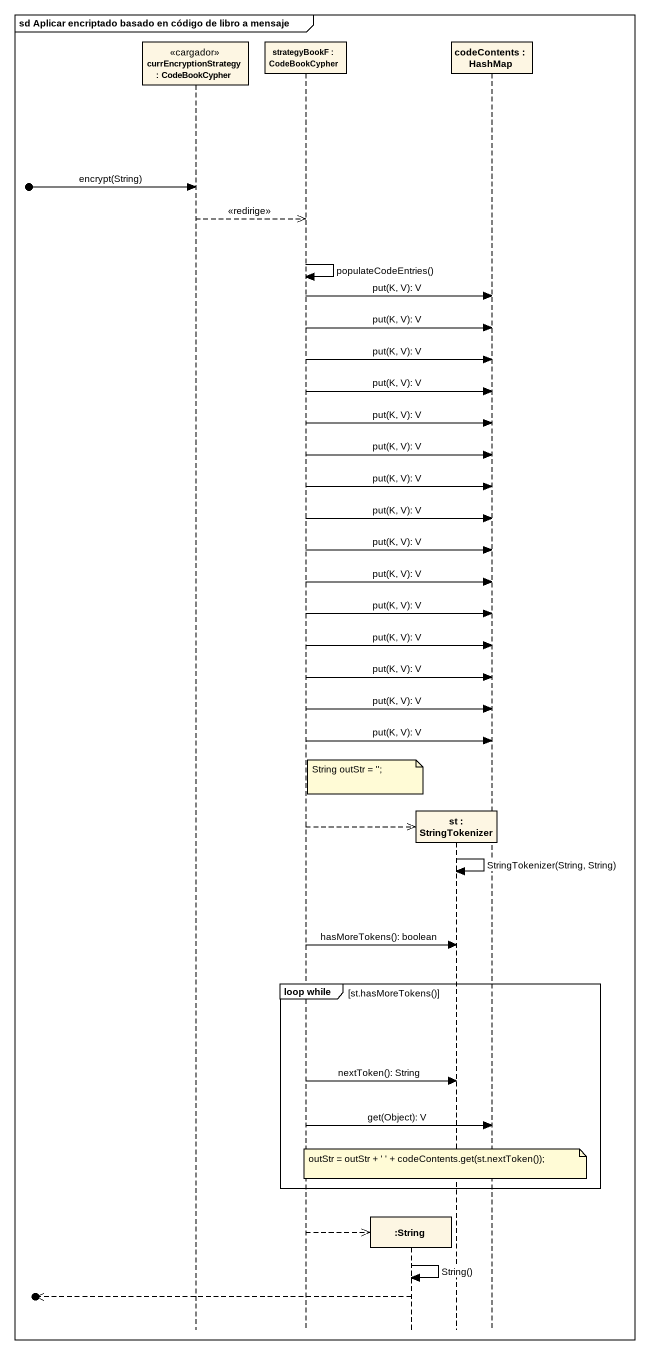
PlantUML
@startuml
mainframe sd Aplicar encriptado basado en código de libro a mensaje
hide footbox
participant "currEncryptionStrategy : CodeBookCypher" as currEncryptionStrategy <<cargador>>
participant "strategyBookF : CodeBookCypher" as strategyBookF
participant ":String" as String
participant "st : StringTokenizer" as st
participant "codeContents : HashMap" as codeContents

[o-> currEncryptionStrategy : encrypt(String)
currEncryptionStrategy -->> strategyBookF : <<redirige>>
strategyBookF -> strategyBookF : populateCodeEntries()
strategyBookF -> codeContents : put(K, V): V
strategyBookF -> codeContents : put(K, V): V
strategyBookF -> codeContents : put(K, V): V
strategyBookF -> codeContents : put(K, V): V
strategyBookF -> codeContents : put(K, V): V
strategyBookF -> codeContents : put(K, V): V
strategyBookF -> codeContents : put(K, V): V
strategyBookF -> codeContents : put(K, V): V
strategyBookF -> codeContents : put(K, V): V
strategyBookF -> codeContents : put(K, V): V
strategyBookF -> codeContents : put(K, V): V
strategyBookF -> codeContents : put(K, V): V
strategyBookF -> codeContents : put(K, V): V
strategyBookF -> codeContents : put(K, V): V
strategyBookF -> codeContents : put(K, V): V
note over String : String outStr = '';
strategyBookF -->> st **
st -> st : StringTokenizer(String, String)
strategyBookF -> st : hasMoreTokens(): boolean
group loop while [st.hasMoreTokens()]
  strategyBookF -> st : nextToken(): String
  strategyBookF -> codeContents : get(Object): V
  note over st : outStr = outStr + ' ' + codeContents.get(st.nextToken());
end
strategyBookF -->> String **
String -> String : String()
[o<<-- String
@enduml
